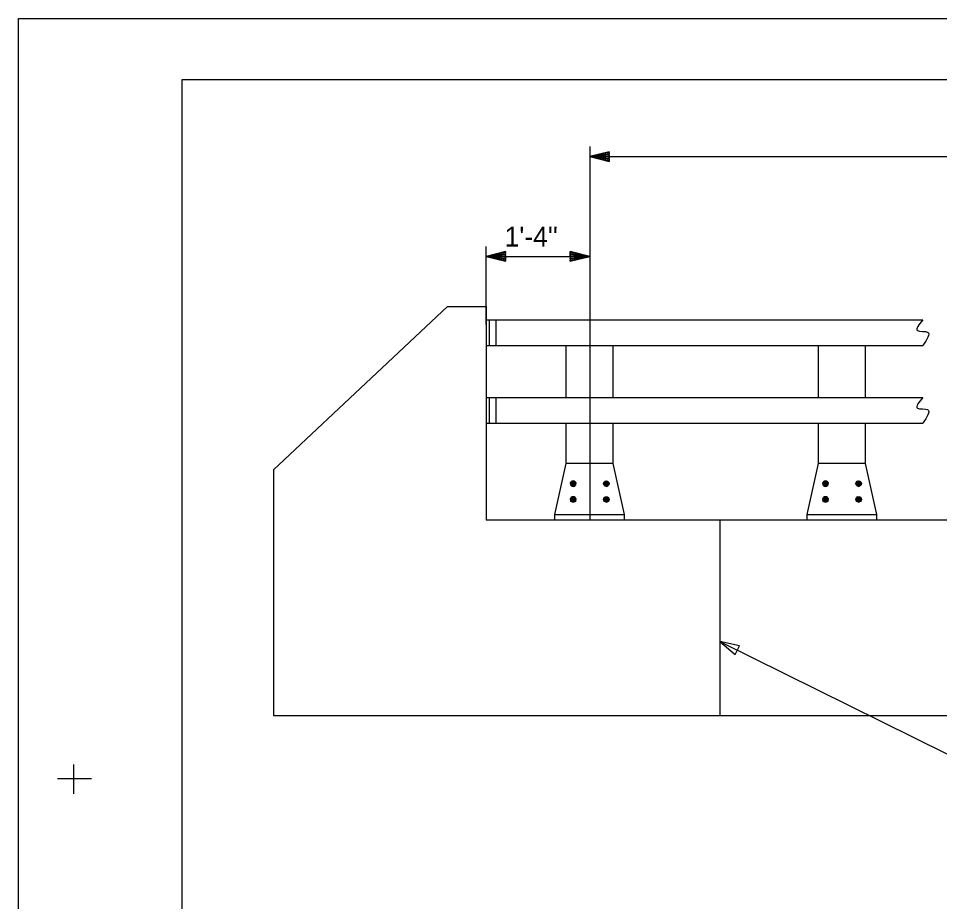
# Model space of a CAD drawing. Extents: x 0 to 454, y -43 to 219.
# Drawn here: x -0.01 to 1.948, y 13.199 to 15.076 of the extents above; entities that cross this region are included whole.
import ezdxf

# ---------------------------------------------------------------- set-up
doc = ezdxf.new("R2010")
doc.units = 0
for name, color, linetype in [('Dimension Lines', 7, 'Continuous'), ('Mis Center Lines', 7, 'Continuous'), ('Mis Object Lines', 7, 'Continuous'), ('Miscellaneous Lines', 7, 'Continuous'), ('Plan Sheet', 7, 'Continuous'), ('Plot Shape', 7, 'Continuous'), ('Rebar Lines', 7, 'Continuous'), ('Structural Steel Lines', 7, 'Continuous'), ('Text', 7, 'Continuous'), ('User Information Notes', 7, 'Continuous')]:
    doc.layers.add(name, color=color, linetype=linetype)

msp = doc.modelspace()

# ---------------------------------------------------------------- linework, layer by layer
at = {"layer": 'Dimension Lines'}
for p, q in [((1.2041, 14.782), (5.7615, 14.782)), ((0.9841, 14.4253), (0.9841, 14.5908)), ((0.9841, 14.5698), (1.2041, 14.5698))]:
    msp.add_line(p, q, dxfattribs=at)
for points in [[(1.2453, 14.782), (1.2453, 14.7799), (1.2041, 14.782), (1.2453, 14.7779), (1.2453, 14.7758), (1.2041, 14.782), (1.2453, 14.7738), (1.2453, 14.7717), (1.2041, 14.782), (1.2453, 14.7923), (1.2453, 14.7903), (1.2041, 14.782), (1.2453, 14.7882), (1.2453, 14.7861), (1.2041, 14.782), (1.2453, 14.7841), (1.2453, 14.7717), (1.2453, 14.7923), (1.2041, 14.782), (1.2453, 14.7717)], [(1.0253, 14.5698), (1.0253, 14.5678), (0.9841, 14.5698), (1.0253, 14.5657), (1.0253, 14.5636), (0.9841, 14.5698), (1.0253, 14.5616), (1.0253, 14.5595), (0.9841, 14.5698), (1.0253, 14.5802), (1.0253, 14.5781), (0.9841, 14.5698), (1.0253, 14.576), (1.0253, 14.574), (0.9841, 14.5698), (1.0253, 14.5719), (1.0253, 14.5595), (1.0253, 14.5802), (0.9841, 14.5698), (1.0253, 14.5595)], [(1.1628, 14.5698), (1.1628, 14.5719), (1.2041, 14.5698), (1.1628, 14.574), (1.1628, 14.576), (1.2041, 14.5698), (1.1628, 14.5781), (1.1628, 14.5802), (1.2041, 14.5698), (1.1628, 14.5595), (1.1628, 14.5616), (1.2041, 14.5698), (1.1628, 14.5636), (1.1628, 14.5657), (1.2041, 14.5698), (1.1628, 14.5678), (1.1628, 14.5802), (1.1628, 14.5595), (1.2041, 14.5698), (1.1628, 14.5802)]]:
    msp.add_lwpolyline(points, dxfattribs=at)
at = {"layer": 'Mis Center Lines'}
msp.add_line((1.2041, 14.803), (1.2041, 14.0089), dxfattribs=at)
at = {"layer": 'Mis Object Lines'}
for p, q in [((0.532, 14.116), (0.532, 13.5939)), ((1.9796, 14.0089), (0.9841, 14.0089))]:
    msp.add_line(p, q, dxfattribs=at)
for points in [[(0.532, 14.116), (0.9016, 14.4636), (0.9841, 14.4636), (0.9841, 14.0089)], [(0.532, 13.5939), (1.9752, 13.5939)]]:
    msp.add_lwpolyline(points, dxfattribs=at)
at = {"layer": 'Miscellaneous Lines'}
for p, q in [((1.0047, 14.4351), (1.912, 14.4351)), ((1.0047, 14.4351), (1.0047, 14.3801)), ((1.0047, 14.3801), (1.912, 14.3801)), ((1.0047, 14.2702), (1.912, 14.2702)), ((1.0047, 14.2702), (1.0047, 14.2152)), ((1.0047, 14.2152), (1.912, 14.2152))]:
    msp.add_line(p, q, dxfattribs=at)
for points in [[(1.912, 14.4351), (1.9008, 14.4121), (1.9223, 14.409), (1.912, 14.3801)], [(1.912, 14.2702), (1.9008, 14.2472), (1.9223, 14.2441), (1.912, 14.2152)]]:
    msp.add_spline(points, degree=3, dxfattribs=at)
at = {"layer": 'Plan Sheet'}
for p, q in [((-0.0103, 15.0755), (-0.0103, 15.0755)), ((0.3376, 8.0155), (0.3376, 14.9455)), ((0.3376, 14.9455), (10.8977, 14.9455)), ((0.1077, 13.4273), (0.1077, 13.49)), ((0.0724, 13.4605), (0.1449, 13.4605))]:
    msp.add_line(p, q, dxfattribs=at)
at = {"layer": 'Plot Shape'}
msp.add_lwpolyline([(-0.0103, 15.0755), (10.9006, 15.0755), (10.9006, 7.8155), (-0.0103, 7.8155)], close=True, dxfattribs=at)
at = {"layer": 'Rebar Lines'}
for points in [[(1.1689, 14.0926), (1.1666, 14.0922), (1.1647, 14.0909), (1.1635, 14.089), (1.163, 14.0868), (1.1635, 14.0846), (1.1647, 14.0827), (1.1666, 14.0815), (1.1689, 14.081), (1.171, 14.0815), (1.173, 14.0827), (1.1742, 14.0846), (1.1746, 14.0868), (1.1742, 14.089), (1.173, 14.0909), (1.1711, 14.0922), (1.1689, 14.0926), (1.1689, 14.0868), (1.1689, 14.081), (1.1666, 14.0815), (1.1689, 14.0868), (1.1647, 14.0827), (1.1635, 14.0846), (1.1689, 14.0868), (1.163, 14.0868), (1.1635, 14.089), (1.1689, 14.0868), (1.1647, 14.0909), (1.1666, 14.0922), (1.1689, 14.0868), (1.1711, 14.0922), (1.173, 14.0909), (1.1689, 14.0868), (1.1742, 14.089), (1.1746, 14.0868), (1.1689, 14.0868), (1.1742, 14.0846), (1.173, 14.0827), (1.1689, 14.0868), (1.171, 14.0815)], [(1.2393, 14.0926), (1.2415, 14.0922), (1.2434, 14.0909), (1.2447, 14.089), (1.2451, 14.0868), (1.2447, 14.0846), (1.2434, 14.0827), (1.2415, 14.0815), (1.2393, 14.081), (1.2371, 14.0815), (1.2352, 14.0827), (1.2339, 14.0846), (1.2335, 14.0868), (1.2339, 14.089), (1.2352, 14.0909), (1.237, 14.0922), (1.2393, 14.0926), (1.2393, 14.0868), (1.2393, 14.081), (1.2415, 14.0815), (1.2393, 14.0868), (1.2434, 14.0827), (1.2447, 14.0846), (1.2393, 14.0868), (1.2451, 14.0868), (1.2447, 14.089), (1.2393, 14.0868), (1.2434, 14.0909), (1.2415, 14.0922), (1.2393, 14.0868), (1.237, 14.0922), (1.2352, 14.0909), (1.2393, 14.0868), (1.2339, 14.089), (1.2335, 14.0868), (1.2393, 14.0868), (1.2339, 14.0846), (1.2352, 14.0827), (1.2393, 14.0868), (1.2371, 14.0815)], [(1.7051, 14.0926), (1.7029, 14.0922), (1.701, 14.0909), (1.6997, 14.089), (1.6993, 14.0868), (1.6997, 14.0846), (1.701, 14.0827), (1.7029, 14.0815), (1.7051, 14.081), (1.7073, 14.0815), (1.7092, 14.0827), (1.7105, 14.0846), (1.7109, 14.0868), (1.7105, 14.089), (1.7092, 14.0909), (1.7073, 14.0922), (1.7051, 14.0926), (1.7051, 14.0868), (1.7051, 14.081), (1.7029, 14.0815), (1.7051, 14.0868), (1.701, 14.0827), (1.6997, 14.0846), (1.7051, 14.0868), (1.6993, 14.0868), (1.6997, 14.089), (1.7051, 14.0868), (1.701, 14.0909), (1.7029, 14.0922), (1.7051, 14.0868), (1.7073, 14.0922), (1.7092, 14.0909), (1.7051, 14.0868), (1.7105, 14.089), (1.7109, 14.0868), (1.7051, 14.0868), (1.7105, 14.0846), (1.7092, 14.0827), (1.7051, 14.0868), (1.7073, 14.0815)], [(1.7755, 14.0926), (1.7778, 14.0922), (1.7796, 14.0909), (1.7809, 14.089), (1.7814, 14.0868), (1.7809, 14.0846), (1.7796, 14.0827), (1.7778, 14.0815), (1.7755, 14.081), (1.7733, 14.0815), (1.7715, 14.0827), (1.7702, 14.0846), (1.7697, 14.0868), (1.7702, 14.089), (1.7714, 14.0909), (1.7733, 14.0922), (1.7755, 14.0926), (1.7755, 14.0868), (1.7755, 14.081), (1.7778, 14.0815), (1.7755, 14.0868), (1.7796, 14.0827), (1.7809, 14.0846), (1.7755, 14.0868), (1.7814, 14.0868), (1.7809, 14.089), (1.7755, 14.0868), (1.7796, 14.0909), (1.7778, 14.0922), (1.7755, 14.0868), (1.7733, 14.0922), (1.7714, 14.0909), (1.7755, 14.0868), (1.7702, 14.089), (1.7697, 14.0868), (1.7755, 14.0868), (1.7702, 14.0846), (1.7715, 14.0827), (1.7755, 14.0868), (1.7733, 14.0815)], [(1.1689, 14.0591), (1.1666, 14.0586), (1.1647, 14.0574), (1.1635, 14.0555), (1.163, 14.0533), (1.1635, 14.0511), (1.1647, 14.0492), (1.1666, 14.0479), (1.1689, 14.0475), (1.171, 14.0479), (1.173, 14.0492), (1.1742, 14.051), (1.1746, 14.0533), (1.1742, 14.0555), (1.173, 14.0574), (1.1711, 14.0586), (1.1689, 14.0591), (1.1689, 14.0533), (1.1689, 14.0475), (1.1666, 14.0479), (1.1689, 14.0533), (1.1647, 14.0492), (1.1635, 14.0511), (1.1689, 14.0533), (1.163, 14.0533), (1.1635, 14.0555), (1.1689, 14.0533), (1.1647, 14.0574), (1.1666, 14.0586), (1.1689, 14.0533), (1.1711, 14.0586), (1.173, 14.0574), (1.1689, 14.0533), (1.1742, 14.0555), (1.1746, 14.0533), (1.1689, 14.0533), (1.1742, 14.051), (1.173, 14.0492), (1.1689, 14.0533), (1.171, 14.0479)], [(1.2393, 14.0591), (1.2415, 14.0586), (1.2434, 14.0574), (1.2447, 14.0555), (1.2451, 14.0533), (1.2447, 14.0511), (1.2434, 14.0492), (1.2415, 14.0479), (1.2393, 14.0475), (1.2371, 14.0479), (1.2352, 14.0492), (1.2339, 14.051), (1.2335, 14.0533), (1.2339, 14.0555), (1.2352, 14.0574), (1.237, 14.0586), (1.2393, 14.0591), (1.2393, 14.0533), (1.2393, 14.0475), (1.2415, 14.0479), (1.2393, 14.0533), (1.2434, 14.0492), (1.2447, 14.0511), (1.2393, 14.0533), (1.2451, 14.0533), (1.2447, 14.0555), (1.2393, 14.0533), (1.2434, 14.0574), (1.2415, 14.0586), (1.2393, 14.0533), (1.237, 14.0586), (1.2352, 14.0574), (1.2393, 14.0533), (1.2339, 14.0555), (1.2335, 14.0533), (1.2393, 14.0533), (1.2339, 14.051), (1.2352, 14.0492), (1.2393, 14.0533), (1.2371, 14.0479)], [(1.7051, 14.0591), (1.7029, 14.0586), (1.701, 14.0574), (1.6997, 14.0555), (1.6993, 14.0533), (1.6997, 14.0511), (1.701, 14.0492), (1.7029, 14.0479), (1.7051, 14.0475), (1.7073, 14.0479), (1.7092, 14.0492), (1.7105, 14.051), (1.7109, 14.0533), (1.7105, 14.0555), (1.7092, 14.0574), (1.7073, 14.0586), (1.7051, 14.0591), (1.7051, 14.0533), (1.7051, 14.0475), (1.7029, 14.0479), (1.7051, 14.0533), (1.701, 14.0492), (1.6997, 14.0511), (1.7051, 14.0533), (1.6993, 14.0533), (1.6997, 14.0555), (1.7051, 14.0533), (1.701, 14.0574), (1.7029, 14.0586), (1.7051, 14.0533), (1.7073, 14.0586), (1.7092, 14.0574), (1.7051, 14.0533), (1.7105, 14.0555), (1.7109, 14.0533), (1.7051, 14.0533), (1.7105, 14.051), (1.7092, 14.0492), (1.7051, 14.0533), (1.7073, 14.0479)], [(1.7755, 14.0591), (1.7778, 14.0586), (1.7796, 14.0574), (1.7809, 14.0555), (1.7814, 14.0533), (1.7809, 14.0511), (1.7796, 14.0492), (1.7778, 14.0479), (1.7755, 14.0475), (1.7733, 14.0479), (1.7715, 14.0492), (1.7702, 14.051), (1.7697, 14.0533), (1.7702, 14.0555), (1.7714, 14.0574), (1.7733, 14.0586), (1.7755, 14.0591), (1.7755, 14.0533), (1.7755, 14.0475), (1.7778, 14.0479), (1.7755, 14.0533), (1.7796, 14.0492), (1.7809, 14.0511), (1.7755, 14.0533), (1.7814, 14.0533), (1.7809, 14.0555), (1.7755, 14.0533), (1.7796, 14.0574), (1.7778, 14.0586), (1.7755, 14.0533), (1.7733, 14.0586), (1.7714, 14.0574), (1.7755, 14.0533), (1.7702, 14.0555), (1.7697, 14.0533), (1.7755, 14.0533), (1.7702, 14.051), (1.7715, 14.0492), (1.7755, 14.0533), (1.7733, 14.0479)]]:
    msp.add_lwpolyline(points, dxfattribs=at)
at = {"layer": 'Structural Steel Lines'}
for p, q in [((0.9841, 14.4351), (0.9909, 14.4351)), ((0.9909, 14.3801), (0.9909, 14.4351)), ((0.9909, 14.4351), (1.0047, 14.4351)), ((0.9841, 14.3801), (0.9909, 14.3801)), ((0.9909, 14.3801), (1.0047, 14.3801)), ((1.1542, 14.2702), (1.1542, 14.3801)), ((1.2539, 14.2702), (1.2539, 14.3801)), ((1.6905, 14.2702), (1.6905, 14.3801)), ((1.7902, 14.2702), (1.7902, 14.3801)), ((0.9841, 14.2702), (0.9909, 14.2702)), ((0.9909, 14.2152), (0.9909, 14.2702)), ((0.9909, 14.2702), (1.0047, 14.2702)), ((0.9841, 14.2152), (0.9909, 14.2152)), ((0.9909, 14.2152), (1.0047, 14.2152)), ((1.1542, 14.1294), (1.1542, 14.2152)), ((1.2539, 14.1294), (1.2539, 14.2152)), ((1.6905, 14.1294), (1.6905, 14.2152)), ((1.7902, 14.1294), (1.7902, 14.2152)), ((1.1302, 14.0209), (1.1542, 14.1294)), ((1.2539, 14.1294), (1.1542, 14.1294)), ((1.278, 14.0209), (1.2539, 14.1294)), ((1.6664, 14.0209), (1.6905, 14.1294)), ((1.7902, 14.1294), (1.6905, 14.1294)), ((1.8142, 14.0209), (1.7902, 14.1294)), ((1.1302, 14.0089), (1.1302, 14.0209)), ((1.1302, 14.0209), (1.278, 14.0209)), ((1.278, 14.0089), (1.278, 14.0209)), ((1.6664, 14.0089), (1.6664, 14.0209)), ((1.6664, 14.0209), (1.8142, 14.0209)), ((1.8142, 14.0089), (1.8142, 14.0209))]:
    msp.add_line(p, q, dxfattribs=at)
at = {"layer": 'User Information Notes'}
for p, q in [((0.3376, 14.9455), (0.3376, 14.9455)), ((1.4808, 14.0089), (1.4808, 13.5939))]:
    msp.add_line(p, q, dxfattribs=at)
msp.add_lwpolyline([(1.4808, 13.7514), (2.0317, 13.4788), (2.1265, 13.4788)], dxfattribs=at)
msp.add_lwpolyline([(1.4808, 13.7514), (1.5132, 13.7238), (1.5224, 13.7423)], close=True, dxfattribs=at)

# ---------------------------------------------------------------- texts
at = {"layer": 'Text'}
msp.add_text("1'-4''", height=0.04198, dxfattribs=at).set_placement((1.0231, 14.5908))

doc.saveas('drawing.dxf')
